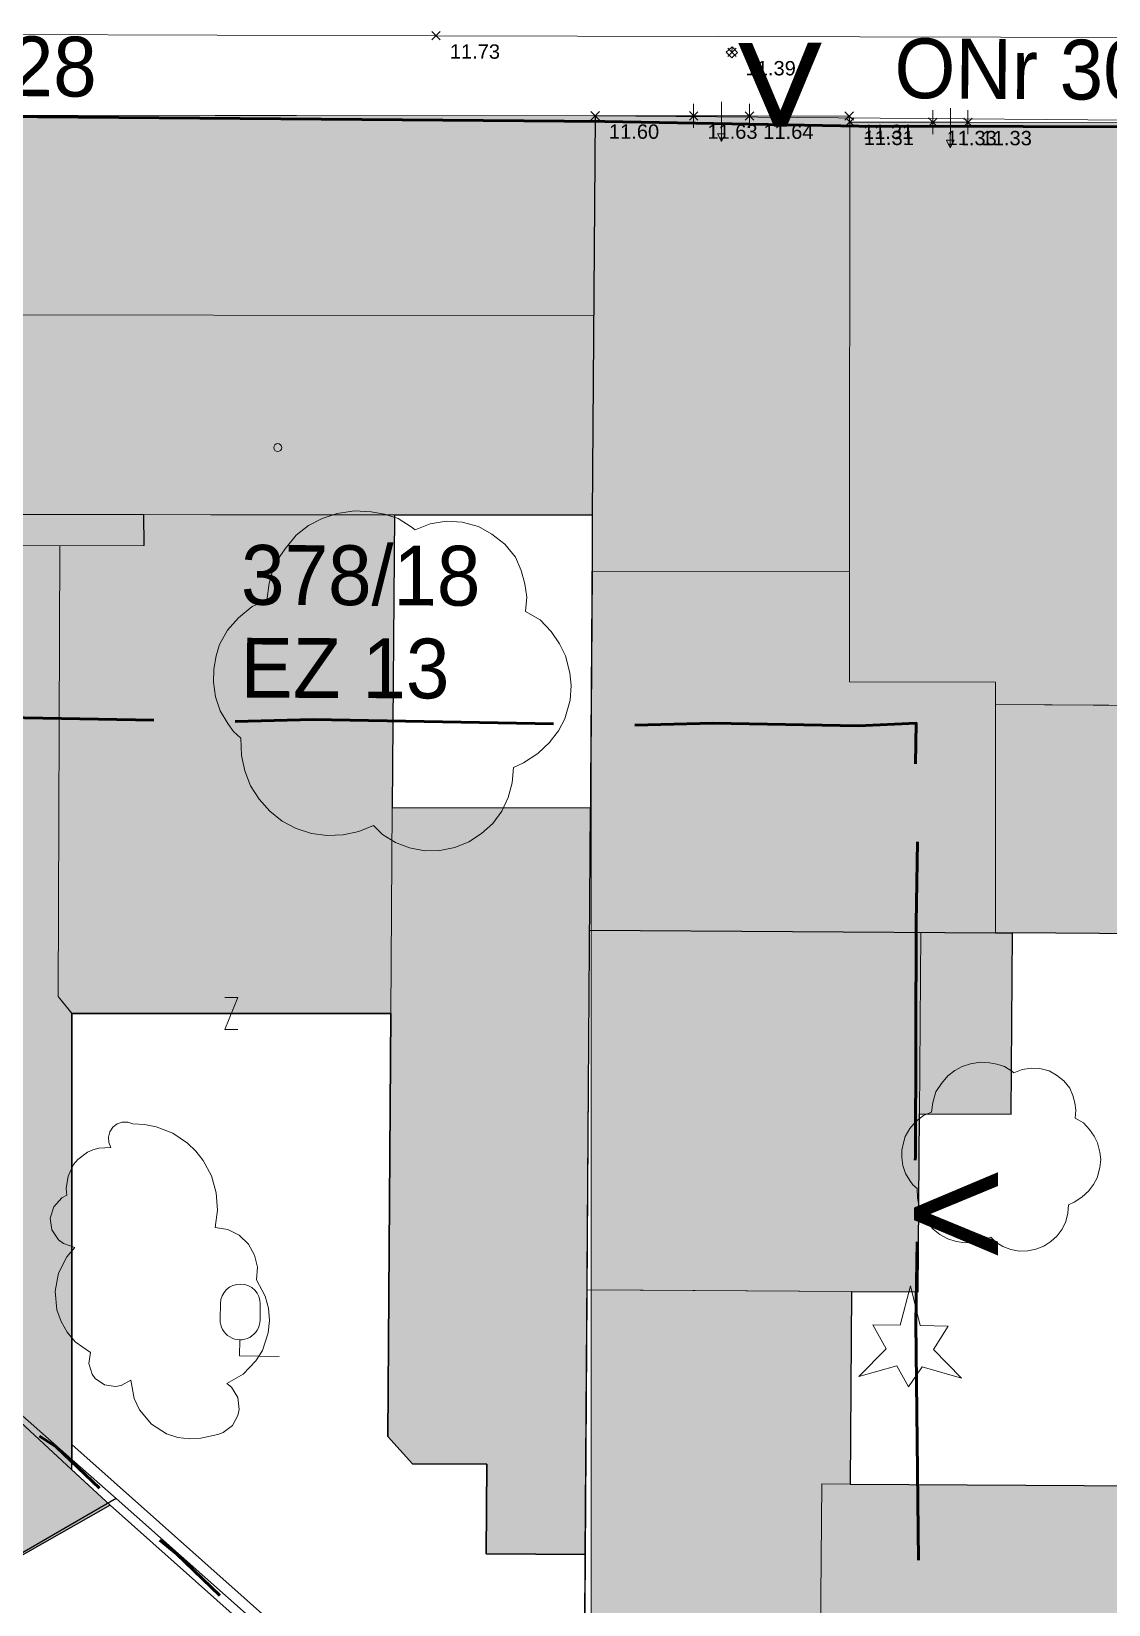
# Model space of a CAD drawing. Header units: metres. Extents: x -208 to 1512, y -277 to 123.
# Drawn here: x 868.17 to 895.18, y -37.38 to 2.08 of the extents above; entities that cross this region are included whole.
import ezdxf
from ezdxf.enums import TextEntityAlignment as Align

# ---------------------------------------------------------------- set-up
doc = ezdxf.new("R2010")
doc.units = ezdxf.units.M
doc.header["$MEASUREMENT"] = 0
for name, color, linetype in [('725 Nachbarbebauung', 7, 'Continuous'), ('730_DKM_Gebäude', 7, 'Continuous'), ('730_DKM_Grenzen', 7, 'Continuous'), ('730_DKM_Objekte', 7, 'Continuous'), ('740_WienGV_Flwd-Bebauungsplan', 7, 'Continuous'), ('740_WienGV_Flwd-Bebauungsplan Text', 7, 'Continuous'), ('740_WienGV_L_Baum_ -gruppen_ Grünflächen', 7, 'Continuous'), ('740_WienGV_L_Gebäude', 7, 'Continuous'), ('740_WienGV_T_Einbauten', 7, 'Continuous'), ('740_WienGV_T_Gebäude', 7, 'Continuous'), ('740_WienGV_T_Straßen_ Gehsteige_ Schienen', 7, 'Continuous'), ('918 Lageplan Beschriftung.x', 7, 'Continuous')]:
    doc.layers.add(name, color=color, linetype=linetype)
doc.styles.add('ERSTELLTER_STIL_23', font='arial.ttf', dxfattribs={"width": 0.936869})
doc.styles.add('ERSTELLTER_STIL_3', font='arial.ttf')
doc.styles.add('ERSTELLTER_STIL_5', font='arial.ttf', dxfattribs={"width": 0.936858})
doc.styles.add('ERSTELLTER_STIL_7', font='tahoma.ttf', dxfattribs={"width": 0.999942})
doc.styles.add('ERSTELLTER_STIL_8', font='tahoma.ttf', dxfattribs={"width": 1.000058})

# ---------------------------------------------------------------- blocks, each defined once
blk = doc.blocks.new('Decke_66_5', base_point=(863.163, -10.036))
at = {"layer": '725 Nachbarbebauung', "linetype": 'Continuous', "lineweight": 0, "true_color": 0x1f1f1f}
blk.add_hatch(color=250, dxfattribs=at).paths.add_polyline_path([(863.163, -10.036), (882.233, -10.046), (882.306, -0.035), (863.233, -0.016)])
at = {"layer": '725 Nachbarbebauung', "color": 8, "linetype": 'Continuous', "lineweight": 13, "flags": 128}
blk.add_lwpolyline([(863.163, -10.036), (882.233, -10.046), (882.306, -0.035), (863.233, -0.016)], close=True, dxfattribs=at)
blk = doc.blocks.new('Decke_67_5', base_point=(882.233, -10.046))
at = {"layer": '725 Nachbarbebauung', "linetype": 'Continuous', "lineweight": 0, "true_color": 0x1f1f1f}
blk.add_hatch(color=250, dxfattribs=at).paths.add_polyline_path([(882.233, -10.046), (882.227, -11.456), (888.688, -11.464), (888.694, -0.193), (888.677, -0.042), (886.176, -0.039), (884.775, -0.038), (882.306, -0.035)])
at = {"layer": '725 Nachbarbebauung', "color": 8, "linetype": 'Continuous', "lineweight": 13, "flags": 128}
blk.add_lwpolyline([(882.233, -10.046), (882.227, -11.456), (888.688, -11.464), (888.694, -0.193), (888.677, -0.042), (886.176, -0.039), (884.775, -0.038), (882.306, -0.035)], close=True, dxfattribs=at)
blk = doc.blocks.new('Decke_68_5', base_point=(888.688, -11.464))
at = {"layer": '725 Nachbarbebauung', "linetype": 'Continuous', "lineweight": 0, "true_color": 0x1f1f1f}
blk.add_hatch(color=250, dxfattribs=at).paths.add_polyline_path([(888.688, -11.464), (888.687, -14.235), (892.348, -14.242), (892.347, -14.802), (905.128, -14.876), (905.11, -9.726), (905.096, -5.805), (905.077, -0.223), (891.654, -0.198), (890.774, -0.197), (888.694, -0.193)])
at = {"layer": '725 Nachbarbebauung', "color": 8, "linetype": 'Continuous', "lineweight": 13, "flags": 128}
blk.add_lwpolyline([(888.688, -11.464), (888.687, -14.235), (892.348, -14.242), (892.347, -14.802), (905.128, -14.876), (905.11, -9.726), (905.096, -5.805), (905.077, -0.223), (891.654, -0.198), (890.774, -0.197), (888.694, -0.193)], close=True, dxfattribs=at)
blk = doc.blocks.new('Decke_69_5', base_point=(892.347, -14.802))
at = {"layer": '725 Nachbarbebauung', "linetype": 'Continuous', "lineweight": 0, "true_color": 0x1f1f1f}
blk.add_hatch(color=250, dxfattribs=at).paths.add_polyline_path([(892.347, -14.802), (892.342, -20.533), (892.772, -20.531), (899.693, -20.577), (905.093, -20.606), (905.128, -14.876)])
at = {"layer": '725 Nachbarbebauung', "color": 8, "linetype": 'Continuous', "lineweight": 13, "flags": 128}
blk.add_lwpolyline([(892.342, -20.533), (892.772, -20.531), (899.693, -20.577), (905.093, -20.606), (905.128, -14.876), (892.347, -14.802)], dxfattribs=at)
blk = doc.blocks.new('Decke_81_5', base_point=(866.746, -10.802))
at = {"layer": '725 Nachbarbebauung', "linetype": 'Continuous', "lineweight": 0, "true_color": 0x1f1f1f}
blk.add_hatch(color=250, dxfattribs=at).paths.add_polyline_path([(866.746, -10.802), (868.886, -10.822), (870.996, -10.81), (870.99, -10.04), (866.75, -10.036)])
at = {"layer": '725 Nachbarbebauung', "color": 8, "linetype": 'Continuous', "lineweight": 13, "flags": 128}
blk.add_lwpolyline([(866.746, -10.802), (868.886, -10.822), (870.996, -10.81), (870.99, -10.04), (866.75, -10.036)], close=True, dxfattribs=at)
blk = doc.blocks.new('Decke_87_5', base_point=(850.348, -30.193))
at = {"layer": '725 Nachbarbebauung', "linetype": 'Continuous', "lineweight": 0, "true_color": 0x1f1f1f}
blk.add_hatch(color=250, dxfattribs=at).paths.add_polyline_path([(850.348, -30.193), (850.348, -30.193), (850.348, -30.195), (852.816, -46.703), (858.202, -45.901), (857.043, -38.189), (861.857, -37.477), (862.148, -37.432), (863, -38.938), (870.145, -34.888), (869.182, -34), (869.172, -33.99), (863.035, -28.307), (863.035, -28.307)])
at = {"layer": '725 Nachbarbebauung', "color": 8, "linetype": 'Continuous', "lineweight": 13, "flags": 128}
blk.add_lwpolyline([(850.348, -30.193), (850.348, -30.193), (850.348, -30.195), (852.816, -46.703), (858.202, -45.901), (857.043, -38.189), (861.857, -37.477), (862.148, -37.432), (863, -38.938), (870.145, -34.888), (869.182, -34), (869.172, -33.99), (863.035, -28.307), (863.035, -28.307)], close=True, dxfattribs=at)
blk = doc.blocks.new('Decke_88_5', base_point=(890.472, -20.521))
at = {"layer": '725 Nachbarbebauung', "linetype": 'Continuous', "lineweight": 0, "true_color": 0x1f1f1f}
blk.add_hatch(color=250, dxfattribs=at).paths.add_polyline_path([(890.472, -20.521), (882.206, -20.467), (882.206, -24.426), (882.206, -29.487), (888.737, -29.528), (890.407, -29.539), (890.439, -25.069)])
at = {"layer": '725 Nachbarbebauung', "color": 8, "linetype": 'Continuous', "lineweight": 13, "flags": 128}
for points in [[(890.472, -20.521), (882.206, -20.467), (882.206, -24.426), (882.206, -29.487)], [(888.737, -29.528), (890.407, -29.539), (890.439, -25.069)]]:
    blk.add_lwpolyline(points, dxfattribs=at)
blk = doc.blocks.new('Decke_89_5', base_point=(890.472, -20.521))
at = {"layer": '725 Nachbarbebauung', "linetype": 'Continuous', "lineweight": 0, "true_color": 0x1f1f1f}
blk.add_hatch(color=250, dxfattribs=at).paths.add_polyline_path([(890.472, -20.521), (890.439, -25.069), (892.739, -25.081), (892.772, -20.531), (892.342, -20.533)])
at = {"layer": '725 Nachbarbebauung', "color": 8, "linetype": 'Continuous', "lineweight": 13, "flags": 128}
for points in [[(890.439, -25.069), (892.739, -25.081), (892.772, -20.531), (892.342, -20.533), (890.472, -20.521)], [(890.472, -20.521), (890.439, -25.069)]]:
    blk.add_lwpolyline(points, dxfattribs=at)
blk = doc.blocks.new('Decke_90_5', base_point=(888.737, -29.528))
at = {"layer": '725 Nachbarbebauung', "linetype": 'Continuous', "lineweight": 0, "true_color": 0x1f1f1f}
blk.add_hatch(color=250, dxfattribs=at).paths.add_polyline_path([(888.737, -29.528), (882.206, -29.487), (882.206, -39.949), (890.544, -40.053), (905.073, -40.229), (905.059, -34.458), (888.698, -34.358)])
at = {"layer": '725 Nachbarbebauung', "color": 8, "linetype": 'Continuous', "lineweight": 13, "flags": 128}
for points in [[(882.206, -29.487), (882.206, -39.949), (890.544, -40.053), (905.073, -40.229), (905.059, -34.458), (888.698, -34.358), (888.737, -29.528)], [(888.737, -29.528), (882.206, -29.487)]]:
    blk.add_lwpolyline(points, dxfattribs=at)
blk = doc.blocks.new('Decke_93_5', base_point=(882.227, -11.456))
at = {"layer": '725 Nachbarbebauung', "linetype": 'Continuous', "lineweight": 0, "true_color": 0x1f1f1f}
blk.add_hatch(color=250, dxfattribs=at).paths.add_polyline_path([(882.227, -11.456), (882.206, -14.628), (882.206, -20.467), (890.472, -20.521), (892.342, -20.533), (892.347, -14.802), (892.348, -14.242), (888.687, -14.235), (888.688, -11.464)])
at = {"layer": '725 Nachbarbebauung', "color": 8, "linetype": 'Continuous', "lineweight": 13, "flags": 128}
for points in [[(882.227, -11.456), (882.206, -14.628), (882.206, -20.467), (890.472, -20.521), (892.342, -20.533)], [(892.347, -14.802), (892.348, -14.242), (888.687, -14.235), (888.688, -11.464), (882.227, -11.456)], [(892.342, -20.533), (892.347, -14.802)]]:
    blk.add_lwpolyline(points, dxfattribs=at)
blk = doc.blocks.new('Decke_94_5', base_point=(877.183, -22.555))
at = {"layer": '725 Nachbarbebauung', "linetype": 'Continuous', "lineweight": 0, "true_color": 0x1f1f1f}
blk.add_hatch(color=250, dxfattribs=at).paths.add_polyline_path([(877.183, -22.555), (877.108, -33.166), (877.726, -33.847), (879.586, -33.861), (879.575, -36.111), (882.055, -36.127), (882.166, -20.466), (882.188, -17.396), (877.217, -17.385)])
at = {"layer": '725 Nachbarbebauung', "color": 8, "linetype": 'Continuous', "lineweight": 13, "flags": 128}
blk.add_lwpolyline([(877.183, -22.555), (877.108, -33.166), (877.726, -33.847), (879.586, -33.861), (879.575, -36.111), (882.055, -36.127), (882.166, -20.466), (882.188, -17.396), (877.217, -17.385)], close=True, dxfattribs=at)
blk = doc.blocks.new('Decke_95_5', base_point=(868.838, -22.125))
at = {"layer": '725 Nachbarbebauung', "linetype": 'Continuous', "lineweight": 0, "true_color": 0x1f1f1f}
blk.add_hatch(color=250, dxfattribs=at).paths.add_polyline_path([(868.838, -22.125), (869.181, -22.549), (877.183, -22.555), (877.217, -17.385), (877.272, -10.045), (872.664, -10.041), (870.99, -10.04), (870.996, -10.81), (868.886, -10.822), (868.876, -10.822)])
at = {"layer": '725 Nachbarbebauung', "color": 8, "linetype": 'Continuous', "lineweight": 13, "flags": 128}
for points in [[(869.181, -22.549), (877.183, -22.555), (877.217, -17.385), (877.272, -10.045), (872.664, -10.041), (870.99, -10.04), (870.996, -10.81), (868.886, -10.822), (868.876, -10.822)], [(869.172, -22.537), (869.181, -22.549)]]:
    blk.add_lwpolyline(points, dxfattribs=at)
blk = doc.blocks.new('Decke_96_5', base_point=(863.16, -10.036))
at = {"layer": '725 Nachbarbebauung', "linetype": 'Continuous', "lineweight": 0, "true_color": 0x1f1f1f}
blk.add_hatch(color=250, dxfattribs=at).paths.add_polyline_path([(863.16, -10.036), (863.035, -28.307), (869.172, -33.99), (869.172, -22.537), (868.838, -22.125), (868.876, -10.821), (866.736, -10.802), (866.74, -10.032)])
at = {"layer": '725 Nachbarbebauung', "color": 8, "linetype": 'Continuous', "lineweight": 13, "flags": 128}
for points in [[(863.16, -10.036), (863.035, -28.307), (869.172, -33.99), (869.172, -22.537)], [(868.876, -10.821), (866.736, -10.802), (866.74, -10.032), (863.16, -10.036)], [(868.838, -22.125), (868.876, -10.822)], [(868.876, -10.822), (868.876, -10.821)], [(869.172, -22.537), (868.838, -22.125)]]:
    blk.add_lwpolyline(points, dxfattribs=at)
blk = doc.blocks.new('Dachfläche_43_5', base_point=(863.233, -0.016))
at = {"layer": '725 Nachbarbebauung', "color": 7, "linetype": 'Continuous', "lineweight": 18, "flags": 128}
for points in [[(863.198, -5.026), (863.233, -0.016)], [(863.233, -0.016), (882.306, -0.035)], [(882.306, -0.035), (882.269, -5.041)], [(863.163, -10.036), (863.198, -5.026)], [(882.269, -5.041), (863.198, -5.026)], [(882.269, -5.041), (882.233, -10.046)], [(882.233, -10.046), (863.163, -10.036)]]:
    blk.add_lwpolyline(points, dxfattribs=at)
blk = doc.blocks.new('FIG0520[494]_5', base_point=(873.65, -30.244))
at = {"layer": '730_DKM_Objekte', "color": 8, "linetype": 'Continuous', "lineweight": 13}
for p, q in [((872.908, -29.83), (872.9, -30.23)), ((873.9, -30.248), (873.907, -29.849)), ((873.384, -31.139), (873.391, -30.739)), ((874.384, -31.157), (873.384, -31.139))]:
    blk.add_line(p, q, dxfattribs=at)
for centre, start, end in [((873.408, -29.839), 358.95, 178.95), ((873.4, -30.239), 178.95, 358.95)]:
    blk.add_arc(centre, 0.5, start, end, dxfattribs=at)
blk = doc.blocks.new('FIG0410[502]_5', base_point=(874.344, -8.359))
at = {"layer": '730_DKM_Objekte', "color": 8, "linetype": 'Continuous', "lineweight": 13}
blk.add_circle((874.344, -8.359), 0.1, dxfattribs=at)
blk = doc.blocks.new('FIG0320[539]_5', base_point=(873.182, -22.552))
at = {"layer": '730_DKM_Objekte', "color": 8, "linetype": 'Continuous', "lineweight": 13}
for p, q in [((873.022, -22.952), (873.342, -22.152)), ((873.342, -22.152), (873.022, -22.152)), ((873.342, -22.952), (873.022, -22.952))]:
    blk.add_line(p, q, dxfattribs=at)
blk = doc.blocks.new('GI0007_ATT22(LAUB)_2815[1047]_5', base_point=(892.492, -26.146))
at = {"layer": '740_WienGV_L_Baum_ -gruppen_ Grünflächen', "color": 252, "linetype": 'Continuous', "lineweight": 13, "true_color": 0x949494}
for p, q in [((891.151, -24.115), (891.324, -23.983)), ((891.324, -23.983), (891.511, -23.883)), ((891.511, -23.883), (891.722, -23.816)), ((891.722, -23.816), (891.961, -23.778)), ((891.961, -23.778), (892.195, -23.789)), ((892.195, -23.789), (892.379, -23.825)), ((892.379, -23.825), (892.57, -23.885)), ((892.57, -23.885), (892.753, -24.002)), ((892.753, -24.002), (892.809, -24.042)), ((892.809, -24.042), (893.017, -23.957)), ((893.017, -23.957), (893.238, -23.922)), ((893.238, -23.922), (893.462, -23.933)), ((893.462, -23.933), (893.692, -23.994)), ((893.692, -23.994), (893.875, -24.101)), ((890.849, -24.522), (890.995, -24.308)), ((890.995, -24.308), (891.151, -24.115)), ((893.875, -24.101), (894.057, -24.243)), ((894.057, -24.243), (894.207, -24.423)), ((894.207, -24.423), (894.285, -24.61)), ((890.743, -25.025), (890.773, -24.784)), ((890.773, -24.784), (890.849, -24.522)), ((894.285, -24.61), (894.338, -24.796)), ((894.338, -24.796), (894.363, -24.981)), ((890.344, -25.266), (890.539, -25.11)), ((890.539, -25.11), (890.743, -25.025)), ((894.363, -24.981), (894.346, -25.18)), ((894.346, -25.18), (894.55, -25.297)), ((890.036, -25.797), (890.082, -25.638)), ((890.082, -25.638), (890.195, -25.441)), ((890.195, -25.441), (890.344, -25.266)), ((894.55, -25.297), (894.703, -25.46)), ((894.703, -25.46), (894.821, -25.629)), ((894.821, -25.629), (894.903, -25.798)), ((889.997, -26.166), (890.001, -25.982)), ((890.001, -25.982), (890.036, -25.797)), ((894.903, -25.798), (894.963, -26.034)), ((894.963, -26.034), (894.984, -26.212)), ((890.026, -26.37), (889.997, -26.166)), ((890.09, -26.563), (890.026, -26.37)), ((894.966, -26.418), (894.894, -26.676)), ((894.984, -26.212), (894.966, -26.418)), ((890.196, -26.743), (890.09, -26.563)), ((890.276, -26.854), (890.196, -26.743)), ((894.894, -26.676), (894.806, -26.841)), ((890.381, -26.945), (890.276, -26.854)), ((890.391, -27.187), (890.381, -26.945)), ((890.433, -27.401), (890.391, -27.187)), ((894.515, -27.159), (894.318, -27.287)), ((894.685, -26.999), (894.515, -27.159)), ((894.704, -26.974), (894.685, -26.999)), ((894.806, -26.841), (894.704, -26.974)), ((890.515, -27.609), (890.433, -27.401)), ((890.632, -27.796), (890.515, -27.609)), ((894.16, -27.565), (894.106, -27.771)), ((894.178, -27.352), (894.16, -27.565)), ((894.318, -27.287), (894.178, -27.352)), ((890.782, -27.962), (890.632, -27.796)), ((890.954, -28.1), (890.782, -27.962)), ((894.014, -27.961), (893.89, -28.133)), ((894.106, -27.771), (894.014, -27.961)), ((891.151, -28.203), (890.954, -28.1)), ((891.363, -28.271), (891.151, -28.203)), ((891.583, -28.304), (891.363, -28.271)), ((891.803, -28.294), (891.583, -28.304)), ((892.021, -28.248), (891.803, -28.294)), ((892.229, -28.163), (892.021, -28.248)), ((892.355, -28.289), (892.229, -28.163)), ((892.534, -28.399), (892.355, -28.289)), ((892.732, -28.474), (892.534, -28.399)), ((893.558, -28.39), (893.361, -28.468)), ((893.734, -28.276), (893.558, -28.39)), ((893.89, -28.133), (893.734, -28.276)), ((892.941, -28.514), (892.732, -28.474)), ((893.154, -28.51), (892.941, -28.514)), ((893.361, -28.468), (893.154, -28.51))]:
    blk.add_line(p, q, dxfattribs=at)
blk = doc.blocks.new('GI0007_ATT22(LAUB)_2815[1071]_5', base_point=(877.221, -14.209))
at = {"layer": '740_WienGV_L_Baum_ -gruppen_ Grünflächen', "color": 252, "linetype": 'Continuous', "lineweight": 13, "true_color": 0x949494}
for p, q in [((875.12, -10.315), (875.456, -10.136)), ((875.456, -10.136), (875.836, -10.015)), ((875.836, -10.015), (876.266, -9.946)), ((876.266, -9.946), (876.688, -9.966)), ((876.688, -9.966), (877.02, -10.03)), ((877.02, -10.03), (877.363, -10.139)), ((877.363, -10.139), (877.692, -10.349)), ((878.167, -10.269), (878.565, -10.205)), ((878.565, -10.205), (878.968, -10.226)), ((878.968, -10.226), (879.382, -10.336)), ((874.527, -10.899), (874.809, -10.553)), ((874.809, -10.553), (875.12, -10.315)), ((877.692, -10.349), (877.793, -10.422)), ((877.793, -10.422), (878.167, -10.269)), ((879.382, -10.336), (879.711, -10.527)), ((879.711, -10.527), (880.039, -10.783)), ((874.264, -11.285), (874.527, -10.899)), ((880.039, -10.783), (880.308, -11.108)), ((874.128, -11.756), (874.264, -11.285)), ((880.308, -11.108), (880.449, -11.443)), ((880.449, -11.443), (880.546, -11.778)), ((874.075, -12.19), (874.128, -11.756)), ((880.546, -11.778), (880.591, -12.111)), ((873.707, -12.343), (874.075, -12.19)), ((880.591, -12.111), (880.559, -12.469)), ((873.088, -12.94), (873.357, -12.625)), ((873.357, -12.625), (873.707, -12.343)), ((880.559, -12.469), (880.926, -12.68)), ((872.884, -13.295), (873.088, -12.94)), ((880.926, -12.68), (881.202, -12.973)), ((881.202, -12.973), (881.414, -13.278)), ((872.801, -13.581), (872.884, -13.295)), ((881.414, -13.278), (881.562, -13.582)), ((872.738, -13.913), (872.801, -13.581)), ((881.562, -13.582), (881.67, -14.006)), ((872.732, -14.245), (872.738, -13.913)), ((881.67, -14.006), (881.708, -14.327)), ((872.783, -14.611), (872.732, -14.245)), ((881.708, -14.327), (881.676, -14.697)), ((872.898, -14.959), (872.783, -14.611)), ((873.09, -15.282), (872.898, -14.959)), ((881.676, -14.697), (881.546, -15.162)), ((873.234, -15.483), (873.09, -15.282)), ((881.546, -15.162), (881.387, -15.46)), ((873.423, -15.647), (873.234, -15.483)), ((873.44, -16.082), (873.423, -15.647)), ((881.171, -15.744), (880.864, -16.033)), ((881.203, -15.7), (881.171, -15.744)), ((881.387, -15.46), (881.203, -15.7)), ((873.516, -16.467), (873.44, -16.082)), ((880.864, -16.033), (880.508, -16.263)), ((873.663, -16.841), (873.516, -16.467)), ((880.257, -16.38), (880.224, -16.763)), ((880.508, -16.263), (880.257, -16.38)), ((873.875, -17.178), (873.663, -16.841)), ((880.224, -16.763), (880.128, -17.133)), ((874.144, -17.477), (873.875, -17.178)), ((880.128, -17.133), (879.961, -17.475)), ((874.453, -17.726), (874.144, -17.477)), ((874.808, -17.912), (874.453, -17.726)), ((879.961, -17.475), (879.738, -17.785)), ((875.19, -18.034), (874.808, -17.912)), ((875.586, -18.092), (875.19, -18.034)), ((875.983, -18.074), (875.586, -18.092)), ((876.375, -17.992), (875.983, -18.074)), ((876.749, -17.839), (876.375, -17.992)), ((876.975, -18.067), (876.749, -17.839)), ((877.298, -18.265), (876.975, -18.067)), ((879.458, -18.042), (879.141, -18.247)), ((879.738, -17.785), (879.458, -18.042)), ((877.653, -18.399), (877.298, -18.265)), ((878.03, -18.47), (877.653, -18.399)), ((878.414, -18.464), (878.03, -18.47)), ((878.786, -18.388), (878.414, -18.464)), ((879.141, -18.247), (878.786, -18.388))]:
    blk.add_line(p, q, dxfattribs=at)
blk = doc.blocks.new('GI0007_ATT22(NADEL)_2865[1076]_5', base_point=(890.223, -30.651))
at = {"layer": '740_WienGV_L_Baum_ -gruppen_ Grünflächen', "color": 252, "linetype": 'Continuous', "lineweight": 13, "true_color": 0x949494}
for p, q in [((889.953, -30.372), (890.213, -29.384)), ((890.213, -29.384), (890.456, -30.381)), ((889.608, -30.962), (889.269, -30.359)), ((889.269, -30.359), (889.953, -30.372)), ((890.456, -30.381), (891.158, -30.394)), ((891.158, -30.394), (890.788, -30.979)), ((888.917, -31.655), (889.608, -30.962)), ((890.788, -30.979), (891.491, -31.698)), ((889.873, -31.395), (888.917, -31.655)), ((890.163, -31.917), (889.873, -31.395)), ((890.511, -31.413), (890.163, -31.917)), ((891.491, -31.698), (890.511, -31.413))]:
    blk.add_line(p, q, dxfattribs=at)
blk = doc.blocks.new('LO0011_37C5[1092]_5', base_point=(885.735, 1.556))
at = {"layer": '740_WienGV_T_Einbauten', "color": 252, "linetype": 'Continuous', "lineweight": 13, "true_color": 0x949494}
for p, q in [((885.738, 1.697), (885.594, 1.559)), ((885.738, 1.697), (885.735, 1.556)), ((885.876, 1.553), (885.738, 1.697)), ((885.594, 1.559), (885.732, 1.415)), ((885.732, 1.415), (885.876, 1.553))]:
    blk.add_line(p, q, dxfattribs=at)
blk = doc.blocks.new('EG_MARKER_4325[1153]_5', base_point=(890.774, -0.197))
at = {"layer": '740_WienGV_T_Gebäude', "color": 252, "linetype": 'Continuous', "lineweight": 13, "true_color": 0x949494}
blk.add_line((890.774, 0.103), (890.773, -0.497), dxfattribs=at)
blk = doc.blocks.new('EG_MARKER_4325[1154]_5', base_point=(891.654, -0.198))
at = {"layer": '740_WienGV_T_Gebäude', "color": 252, "linetype": 'Continuous', "lineweight": 13, "true_color": 0x949494}
blk.add_line((891.654, 0.102), (891.653, -0.498), dxfattribs=at)
blk = doc.blocks.new('BW0010_3A75[1155]_5', base_point=(891.213, -0.34))
at = {"layer": '740_WienGV_T_Gebäude', "color": 252, "linetype": 'Continuous', "lineweight": 13, "true_color": 0x949494}
for p, q in [((891.214, 0.16), (891.214, -0.197)), ((891.214, -0.197), (891.213, -0.84)), ((891.309, -0.647), (891.116, -0.647)), ((891.116, -0.647), (891.213, -0.84)), ((891.213, -0.84), (891.309, -0.647))]:
    blk.add_line(p, q, dxfattribs=at)
blk = doc.blocks.new('EG_MARKER_4325[1197]_5', base_point=(884.775, -0.038))
at = {"layer": '740_WienGV_T_Gebäude', "color": 252, "linetype": 'Continuous', "lineweight": 13, "true_color": 0x949494}
blk.add_line((884.775, 0.262), (884.774, -0.338), dxfattribs=at)
blk = doc.blocks.new('EG_MARKER_4325[1198]_5', base_point=(886.176, -0.039))
at = {"layer": '740_WienGV_T_Gebäude', "color": 252, "linetype": 'Continuous', "lineweight": 13, "true_color": 0x949494}
blk.add_line((886.176, 0.261), (886.175, -0.339), dxfattribs=at)
blk = doc.blocks.new('BW0010_3A75[1199]_5', base_point=(885.474, -0.181))
at = {"layer": '740_WienGV_T_Gebäude', "color": 252, "linetype": 'Continuous', "lineweight": 13, "true_color": 0x949494}
for p, q in [((885.476, 0.319), (885.475, -0.038)), ((885.475, -0.038), (885.474, -0.681)), ((885.57, -0.489), (885.378, -0.488)), ((885.378, -0.488), (885.474, -0.681)), ((885.474, -0.681), (885.57, -0.489))]:
    blk.add_line(p, q, dxfattribs=at)
blk = doc.blocks.new('DEF01_4155[1225]_5', base_point=(888.694, -0.193))
at = {"layer": '740_WienGV_T_Gebäude', "color": 252, "linetype": 'Continuous', "lineweight": 13, "true_color": 0x949494}
for p, q in [((888.801, -0.087), (888.588, -0.298)), ((888.589, -0.086), (888.8, -0.299))]:
    blk.add_line(p, q, dxfattribs=at)
at = {"layer": '740_WienGV_T_Gebäude', "color": 252, "lineweight": 13, "true_color": 0x949494, "style": 'ERSTELLTER_STIL_3'}
blk.add_attdef('HOEHE', text='', height=0.36, rotation=359.8869, dxfattribs=at).set_placement((889.04, -0.587), align=Align.MIDDLE_LEFT)
blk = doc.blocks.new('DEF01_4155[1247]_5', base_point=(888.677, -0.042))
at = {"layer": '740_WienGV_T_Gebäude', "color": 252, "linetype": 'Continuous', "lineweight": 13, "true_color": 0x949494}
for p, q in [((888.571, 0.064), (888.783, -0.148)), ((888.783, 0.064), (888.571, -0.148))]:
    blk.add_line(p, q, dxfattribs=at)
at = {"layer": '740_WienGV_T_Gebäude', "color": 252, "lineweight": 13, "true_color": 0x949494, "style": 'ERSTELLTER_STIL_3'}
blk.add_attdef('HOEHE', text='', height=0.36, rotation=359.935, dxfattribs=at).set_placement((889.023, -0.437), align=Align.MIDDLE_LEFT)
blk = doc.blocks.new('DEF01_4155[1289]_5', base_point=(884.775, -0.038))
at = {"layer": '740_WienGV_T_Gebäude', "color": 252, "linetype": 'Continuous', "lineweight": 13, "true_color": 0x949494}
for p, q in [((884.881, 0.068), (884.668, -0.144)), ((884.669, 0.069), (884.881, -0.144))]:
    blk.add_line(p, q, dxfattribs=at)
at = {"layer": '740_WienGV_T_Gebäude', "color": 252, "lineweight": 13, "true_color": 0x949494, "style": 'ERSTELLTER_STIL_3'}
blk.add_attdef('HOEHE', text='', height=0.36, rotation=359.9314, dxfattribs=at).set_placement((885.12, -0.432), align=Align.MIDDLE_LEFT)
blk = doc.blocks.new('DEF01_4155[1330]_5', base_point=(891.654, -0.198))
at = {"layer": '740_WienGV_T_Gebäude', "color": 252, "linetype": 'Continuous', "lineweight": 13, "true_color": 0x949494}
for p, q in [((891.548, -0.091), (891.76, -0.304)), ((891.76, -0.092), (891.548, -0.304))]:
    blk.add_line(p, q, dxfattribs=at)
at = {"layer": '740_WienGV_T_Gebäude', "color": 252, "lineweight": 13, "true_color": 0x949494, "style": 'ERSTELLTER_STIL_3'}
blk.add_attdef('HOEHE', text='', height=0.36, rotation=359.8934, dxfattribs=at).set_placement((891.999, -0.592), align=Align.MIDDLE_LEFT)
blk = doc.blocks.new('DEF01_4155[1356]_5', base_point=(878.315, 1.974))
at = {"layer": '740_WienGV_T_Straßen_ Gehsteige_ Schienen', "color": 252, "linetype": 'Continuous', "lineweight": 13, "true_color": 0x949494}
for p, q in [((878.422, 2.08), (878.209, 1.868)), ((878.21, 2.08), (878.421, 1.868))]:
    blk.add_line(p, q, dxfattribs=at)
at = {"layer": '740_WienGV_T_Straßen_ Gehsteige_ Schienen', "color": 252, "lineweight": 13, "true_color": 0x949494, "style": 'ERSTELLTER_STIL_3'}
blk.add_attdef('HOEHE', text='', height=0.36, rotation=359.8566, dxfattribs=at).set_placement((878.661, 1.579), align=Align.MIDDLE_LEFT)
blk = doc.blocks.new('DEF01_4155[1360]_5', base_point=(885.735, 1.556))
at = {"layer": '740_WienGV_T_Einbauten', "color": 252, "linetype": 'Continuous', "lineweight": 13, "true_color": 0x949494}
for p, q in [((885.629, 1.662), (885.841, 1.45)), ((885.841, 1.662), (885.629, 1.45))]:
    blk.add_line(p, q, dxfattribs=at)
at = {"layer": '740_WienGV_T_Einbauten', "color": 252, "lineweight": 13, "true_color": 0x949494, "style": 'ERSTELLTER_STIL_3'}
blk.add_attdef('HOEHE', text='', height=0.36, rotation=359.8566, dxfattribs=at).set_placement((886.08, 1.161), align=Align.MIDDLE_LEFT)
blk = doc.blocks.new('DEF01_4155[1363]_5', base_point=(886.176, -0.039))
at = {"layer": '740_WienGV_T_Gebäude', "color": 252, "linetype": 'Continuous', "lineweight": 13, "true_color": 0x949494}
for p, q in [((886.07, 0.067), (886.282, -0.146)), ((886.282, 0.067), (886.07, -0.145))]:
    blk.add_line(p, q, dxfattribs=at)
at = {"layer": '740_WienGV_T_Gebäude', "color": 252, "lineweight": 13, "true_color": 0x949494, "style": 'ERSTELLTER_STIL_3'}
blk.add_attdef('HOEHE', text='', height=0.36, rotation=359.9314, dxfattribs=at).set_placement((886.522, -0.434), align=Align.MIDDLE_LEFT)
blk = doc.blocks.new('DEF01_4155[1371]_5', base_point=(890.774, -0.197))
at = {"layer": '740_WienGV_T_Gebäude', "color": 252, "linetype": 'Continuous', "lineweight": 13, "true_color": 0x949494}
for p, q in [((890.88, -0.091), (890.667, -0.302)), ((890.668, -0.09), (890.88, -0.303))]:
    blk.add_line(p, q, dxfattribs=at)
at = {"layer": '740_WienGV_T_Gebäude', "color": 252, "lineweight": 13, "true_color": 0x949494, "style": 'ERSTELLTER_STIL_3'}
blk.add_attdef('HOEHE', text='', height=0.36, rotation=359.8869, dxfattribs=at).set_placement((891.119, -0.591), align=Align.MIDDLE_LEFT)
blk = doc.blocks.new('DEF01_4155[1410]_5', base_point=(882.306, -0.035))
at = {"layer": '740_WienGV_T_Gebäude', "color": 252, "linetype": 'Continuous', "lineweight": 13, "true_color": 0x949494}
for p, q in [((882.2, 0.071), (882.412, -0.142)), ((882.412, 0.071), (882.2, -0.141))]:
    blk.add_line(p, q, dxfattribs=at)
at = {"layer": '740_WienGV_T_Gebäude', "color": 252, "lineweight": 13, "true_color": 0x949494, "style": 'ERSTELLTER_STIL_3'}
blk.add_attdef('HOEHE', text='', height=0.36, rotation=359.9396, dxfattribs=at).set_placement((882.652, -0.43), align=Align.MIDDLE_LEFT)

msp = doc.modelspace()

# ---------------------------------------------------------------- linework, layer by layer
at = {"layer": '730_DKM_Gebäude', "color": 7, "linetype": 'Continuous', "lineweight": 25}
for points in [[(882.06, -36.127), (879.575, -36.111), (879.586, -33.861), (877.726, -33.847), (877.108, -33.166), (877.183, -22.555), (869.181, -22.549), (869.181, -33.741)], [(870.293, -34.722), (863, -38.938), (862.148, -37.432), (858.768, -37.93), (856.893, -38.219), (857.294, -40.393), (857.658, -42.261), (857.917, -43.996), (858.202, -45.901), (852.816, -46.703), (851.667, -38.991), (850.348, -30.193)]]:
    msp.add_lwpolyline(points, dxfattribs=at)
at = {"layer": '730_DKM_Grenzen', "color": 8, "linetype": 'Continuous', "lineweight": 13}
for points in [[(882.306, -0.035), (863.233, -0.016)], [(882.306, -0.035), (882.162, -20.466)], [(882.306, -0.035), (888.408, -0.085)], [(905.077, -0.223), (888.408, -0.085)], [(882.035, -39.947), (882.06, -36.127), (882.162, -20.466)], [(878.077, -41.623), (870.293, -34.722), (869.181, -33.741), (863.035, -28.307)]]:
    msp.add_lwpolyline(points, dxfattribs=at)
at = {"layer": '740_WienGV_Flwd-Bebauungsplan', "color": 1, "linetype": 'Continuous', "lineweight": 50, "true_color": 0xfb0106}
for points in [[(905.468, -40.44), (905.465, -26.077), (905.407, -0.326), (888.92, -0.292), (882.548, -0.18), (863.233, -0.016)], [(871.236, -15.193), (865.203, -15.087)], [(875.23, -15.178), (873.275, -15.229)], [(881.263, -15.284), (875.23, -15.178)], [(885.257, -15.269), (883.302, -15.32)], [(890.339, -16.293), (890.357, -15.274), (888.911, -15.334), (885.257, -15.269)], [(890.354, -20.288), (890.389, -18.249)], [(890.334, -26.236), (890.336, -26.152), (890.354, -20.288)], [(890.348, -30.316), (890.383, -28.277)], [(890.413, -36.266), (890.348, -30.316)], [(868.791, -33.422), (868.37, -33.159)], [(869.877, -34.461), (868.791, -33.422)], [(871.803, -36.109), (871.384, -35.762)], [(872.89, -37.148), (871.803, -36.109)]]:
    msp.add_lwpolyline(points, dxfattribs=at)
at = {"layer": '740_WienGV_L_Baum_ -gruppen_ Grünflächen', "color": 252, "linetype": 'Continuous', "lineweight": 13, "true_color": 0x949494}
for p, q in [((878.219, -41.404), (869.181, -33.362)), ((877.887, -41.778), (870.145, -34.888))]:
    msp.add_line(p, q, dxfattribs=at)
at = {"layer": '740_WienGV_L_Baum_ -gruppen_ Grünflächen', "color": 72, "linetype": 'Continuous', "lineweight": 13, "true_color": 0x69e600}
for points in [[(869.77, -31.71), (869.688, -31.597), (869.606, -31.333), (869.646, -31.059), (869.267, -30.786), (869.064, -30.549), (868.909, -30.278), (868.807, -29.983), (868.764, -29.522), (868.848, -29.069), (869.056, -28.656), (869.254, -28.421), (868.968, -28.326), (868.847, -28.233), (868.681, -27.98), (868.639, -27.685), (868.726, -27.4), (868.927, -27.18), (869.058, -27.107), (869.041, -26.947), (869.085, -26.63), (869.225, -26.341), (869.328, -26.217), (869.571, -26.033), (869.71, -25.972), (869.857, -25.931), (870.16, -25.917), (870.108, -25.79), (870.099, -25.653), (870.135, -25.521), (870.211, -25.406), (870.319, -25.323), (870.447, -25.278), (870.582, -25.277), (870.711, -25.317)], [(870.711, -25.317), (871.007, -25.335), (871.297, -25.393), (871.71, -25.557), (872.079, -25.802), (872.293, -26.007), (872.475, -26.24), (872.682, -26.628), (872.804, -27.051), (872.835, -27.489), (872.774, -27.925), (873.09, -27.975), (873.377, -28.116), (873.61, -28.336), (873.766, -28.611), (873.834, -28.919), (873.81, -29.235), (874.03, -29.645), (874.112, -29.944), (874.138, -30.253), (874.108, -30.562), (873.961, -31.003), (873.799, -31.268), (873.474, -31.599), (873.072, -31.832), (873.187, -31.93), (873.343, -32.188), (873.378, -32.486), (873.348, -32.635), (873.208, -32.887), (872.978, -33.064), (872.841, -33.114), (872.416, -33.209), (872.124, -33.226), (871.835, -33.189), (871.558, -33.096), (871.181, -32.854), (870.879, -32.494), (870.746, -32.21), (870.663, -31.747), (870.419, -31.888), (870.279, -31.913), (870, -31.869), (869.77, -31.71)]]:
    msp.add_lwpolyline(points, dxfattribs=at)
at = {"layer": '740_WienGV_L_Gebäude', "color": 7, "linetype": 'Continuous', "lineweight": 25}
for p, q in [((882.306, -0.035), (882.233, -10.046)), ((877.272, -10.045), (877.217, -17.385)), ((877.272, -10.045), (882.233, -10.046)), ((882.233, -10.046), (882.227, -11.456)), ((882.227, -11.456), (882.188, -17.396)), ((877.217, -17.385), (882.188, -17.396)), ((882.055, -36.127), (882.188, -17.396)), ((882.166, -20.466), (892.342, -20.533)), ((892.342, -20.533), (892.772, -20.531)), ((899.693, -20.577), (892.772, -20.531)), ((869.181, -22.549), (877.183, -22.555)), ((869.182, -34), (869.181, -22.549)), ((863.035, -28.307), (869.172, -33.99)), ((888.737, -29.528), (888.698, -34.358)), ((869.172, -33.99), (870.145, -34.888)), ((888.698, -34.358), (905.059, -34.458))]:
    msp.add_line(p, q, dxfattribs=at)
at = {"layer": '740_WienGV_L_Gebäude', "color": 252, "linetype": 'Continuous', "lineweight": 13, "true_color": 0x949494}
for p, q in [((888.688, -11.464), (888.694, -0.193)), ((868.876, -10.821), (868.838, -22.125)), ((888.688, -11.464), (882.227, -11.456)), ((892.342, -20.533), (892.347, -14.802)), ((905.128, -14.876), (892.347, -14.802)), ((877.217, -17.385), (877.183, -22.555)), ((890.439, -25.069), (890.472, -20.521)), ((868.838, -22.125), (869.181, -22.549))]:
    msp.add_line(p, q, dxfattribs=at)
for points in [[(863.16, -10.036), (866.74, -10.032), (866.736, -10.802), (868.876, -10.821)], [(868.876, -10.821), (870.987, -10.81), (870.981, -10.04), (877.272, -10.045)], [(892.347, -14.802), (892.348, -14.242), (888.687, -14.235), (888.688, -11.464)], [(882.102, -29.487), (882.106, -29.487), (888.737, -29.528)], [(887.944, -40.02), (887.988, -34.355), (888.698, -34.358)]]:
    msp.add_lwpolyline(points, dxfattribs=at)
at = {"layer": '740_WienGV_L_Gebäude', "color": 7, "linetype": 'Continuous', "lineweight": 25}
for points in [[(890.439, -25.069), (892.739, -25.081), (892.772, -20.531)], [(877.183, -22.555), (877.108, -33.166), (877.726, -33.847), (879.586, -33.861), (879.575, -36.111), (882.055, -36.127)], [(888.737, -29.528), (890.407, -29.539), (890.439, -25.069)], [(870.145, -34.888), (863, -38.938), (862.148, -37.432), (861.857, -37.477)], [(890.544, -40.053), (882.035, -39.947), (882.055, -36.127)]]:
    msp.add_lwpolyline(points, dxfattribs=at)
at = {"layer": '740_WienGV_T_Gebäude', "color": 7, "linetype": 'Continuous', "lineweight": 18}
for p, q in [((882.306, -0.035), (866.384, -0.019)), ((884.775, -0.038), (882.306, -0.035)), ((886.176, -0.039), (884.775, -0.038)), ((884.775, -0.038), (884.775, -0.038)), ((888.677, -0.042), (886.176, -0.039)), ((886.176, -0.039), (886.176, -0.039)), ((888.694, -0.193), (888.677, -0.042)), ((890.774, -0.197), (888.694, -0.193)), ((891.654, -0.198), (890.774, -0.197)), ((890.774, -0.197), (890.774, -0.197)), ((891.654, -0.198), (891.654, -0.198)), ((905.077, -0.223), (891.654, -0.198))]:
    msp.add_line(p, q, dxfattribs=at)
at = {"layer": '740_WienGV_T_Straßen_ Gehsteige_ Schienen', "color": 8, "linetype": 'Continuous', "lineweight": 13}
for p, q in [((878.315, 1.974), (865.961, 2.004)), ((903.215, 1.912), (878.315, 1.974))]:
    msp.add_line(p, q, dxfattribs=at)

# ---------------------------------------------------------------- block references
at = {"layer": '725 Nachbarbebauung', "color": 8, "linetype": 'Continuous', "lineweight": 13}
for name, p in [('Decke_66_5', (863.163, -10.036)), ('Decke_67_5', (882.233, -10.046)), ('Decke_68_5', (888.688, -11.464)), ('Decke_96_5', (863.16, -10.036)), ('Decke_81_5', (866.746, -10.802)), ('Decke_95_5', (868.838, -22.125)), ('Decke_93_5', (882.227, -11.456)), ('Decke_69_5', (892.347, -14.802)), ('Decke_94_5', (877.183, -22.555)), ('Decke_88_5', (890.472, -20.521)), ('Decke_89_5', (890.472, -20.521)), ('Decke_87_5', (850.348, -30.193)), ('Decke_90_5', (888.737, -29.528))]:
    msp.add_blockref(name, p, dxfattribs=at)
at = {"layer": '725 Nachbarbebauung', "color": 7, "linetype": 'Continuous', "lineweight": 18}
msp.add_blockref('Dachfläche_43_5', (863.233, -0.016), dxfattribs=at)
at = {"layer": '730_DKM_Objekte', "color": 8, "linetype": 'Continuous', "lineweight": 13}
msp.add_blockref('FIG0410[502]_5', (874.344, -8.359), dxfattribs=at)
at = {"layer": '730_DKM_Objekte', "color": 7, "linetype": 'Continuous', "lineweight": 13}
for name, p in [('FIG0320[539]_5', (873.182, -22.552)), ('FIG0520[494]_5', (873.65, -30.244))]:
    msp.add_blockref(name, p, dxfattribs=at)
at = {"layer": '740_WienGV_L_Baum_ -gruppen_ Grünflächen', "color": 72, "linetype": 'Continuous', "lineweight": 13, "true_color": 0x69e600}
for name, p in [('GI0007_ATT22(LAUB)_2815[1071]_5', (877.221, -14.209)), ('GI0007_ATT22(LAUB)_2815[1047]_5', (892.492, -26.146)), ('GI0007_ATT22(NADEL)_2865[1076]_5', (890.223, -30.651))]:
    msp.add_blockref(name, p, dxfattribs=at)
at = {"layer": '740_WienGV_T_Einbauten', "color": 252, "linetype": 'Continuous', "lineweight": 13, "true_color": 0x949494}
msp.add_blockref('LO0011_37C5[1092]_5', (885.735, 1.556), dxfattribs=at)
msp.add_blockref('DEF01_4155[1360]_5', (885.735, 1.556), dxfattribs=at).add_auto_attribs({'HOEHE': '11.39'})
at = {"layer": '740_WienGV_T_Gebäude', "color": 252, "linetype": 'Continuous', "lineweight": 13, "true_color": 0x949494}
for name, p, values in [('DEF01_4155[1410]_5', (882.306, -0.035), {'HOEHE': '11.60'}), ('DEF01_4155[1289]_5', (884.775, -0.038), {'HOEHE': '11.63'}), ('DEF01_4155[1363]_5', (886.176, -0.039), {'HOEHE': '11.64'}), ('DEF01_4155[1247]_5', (888.677, -0.042), {'HOEHE': '11.31'}), ('DEF01_4155[1225]_5', (888.694, -0.193), {'HOEHE': '11.31'}), ('DEF01_4155[1371]_5', (890.774, -0.197), {'HOEHE': '11.33'}), ('DEF01_4155[1330]_5', (891.654, -0.198), {'HOEHE': '11.33'})]:
    msp.add_blockref(name, p, dxfattribs=at).add_auto_attribs(values)
at = {"layer": '740_WienGV_T_Gebäude', "color": 252, "linetype": 'Continuous', "lineweight": 13, "true_color": 0x8a8a8a}
for name, p in [('EG_MARKER_4325[1197]_5', (884.775, -0.038)), ('BW0010_3A75[1199]_5', (885.474, -0.181)), ('EG_MARKER_4325[1198]_5', (886.176, -0.039)), ('EG_MARKER_4325[1153]_5', (890.774, -0.197)), ('BW0010_3A75[1155]_5', (891.213, -0.34)), ('EG_MARKER_4325[1154]_5', (891.654, -0.198))]:
    msp.add_blockref(name, p, dxfattribs=at)
at = {"layer": '740_WienGV_T_Straßen_ Gehsteige_ Schienen', "color": 252, "linetype": 'Continuous', "lineweight": 13, "true_color": 0x949494}
msp.add_blockref('DEF01_4155[1356]_5', (878.315, 1.974), dxfattribs=at).add_auto_attribs({'HOEHE': '11.73'})

# ---------------------------------------------------------------- texts
at = {"layer": '740_WienGV_Flwd-Bebauungsplan Text', "color": 1, "linetype": 'Continuous', "lineweight": 0, "attachment_point": 7}
for s, insert, char_height, rotation, style in [('\\A1;{\\pql;\\fTahoma|b0|i0|c0|p0;\\W0.999942;<}', (888.18, -0.661), 2.85024, 90.2942, 'ERSTELLTER_STIL_7'), ('\\A1;{\\pql;\\fTahoma|b0|i0|c0|p0;\\W1.000058;<}', (889.949, -28.804), 2.85007, 359.9941, 'ERSTELLTER_STIL_8')]:
    msp.add_mtext(s, dxfattribs=dict(at, insert=insert, char_height=char_height, rotation=rotation, style=style))
at = {"layer": '918 Lageplan Beschriftung.x', "color": 5, "linetype": 'Continuous', "lineweight": 0, "char_height": 1.5, "attachment_point": 7, "style": 'ERSTELLTER_STIL_23'}
for s, insert, rotation in [('\\A1;{\\pql;\\fArial|b0|i0|c0|p0;\\W0.936869;ONr \\fArial|b0|i0|c0|p0;\\W0.936869;28}', (863.474, 0.473), 359.5386), ('\\A1;{\\pql;\\fArial|b0|i0|c0|p0;\\W0.936869;ONr \\fArial|b0|i0|c0|p0;\\W0.936869;30}', (889.807, 0.39), 359.5372)]:
    msp.add_mtext(s, dxfattribs=dict(at, insert=insert, rotation=rotation))
at = {"layer": '918 Lageplan Beschriftung.x', "color": 96, "linetype": 'Continuous', "lineweight": 13, "true_color": 0x007e00, "insert": (873.411, -14.65), "char_height": 1.5, "attachment_point": 7, "rotation": 359.7546, "line_spacing_factor": 0.931904, "style": 'ERSTELLTER_STIL_5'}
msp.add_mtext('\\A1;{\\pql;\\fArial|b0|i0|c0|p0;\\W0.936858;378/1\\fArial|b0|i0|c0|p0;\\W0.936858;8\\P\\pql;\\fArial|b0|i0|c0|p0;\\W0.936858;EZ 1\\fArial|b0|i0|c0|p0;\\W0.936858;3}', dxfattribs=at)

doc.saveas('drawing.dxf')
